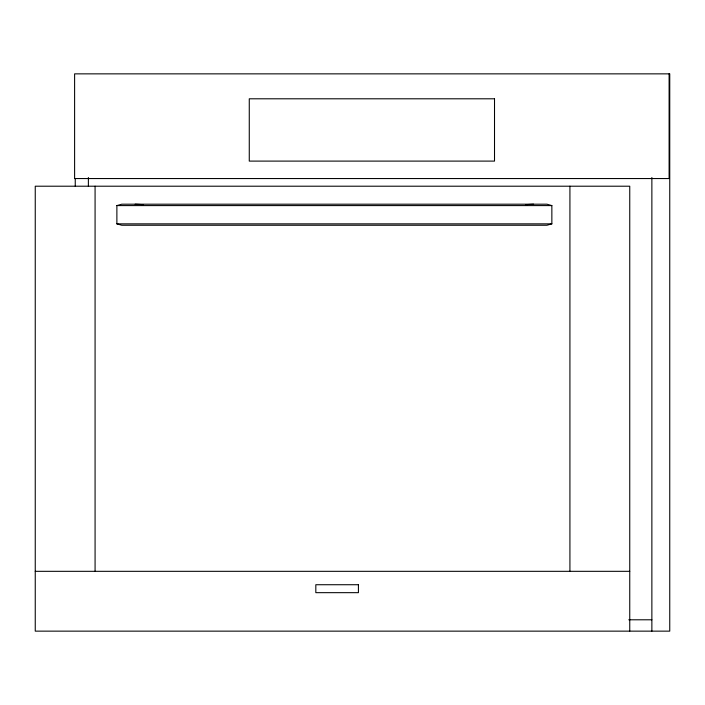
<?xml version="1.0" encoding="UTF-8"?>
<svg xmlns="http://www.w3.org/2000/svg" width="705" height="705" viewBox="0 0 705 705"><rect width="100%" height="100%" fill="white"/><g stroke="black" fill="none" stroke-linecap="round" stroke-linejoin="round"><path stroke-width="1.06" d="M116.88 205.587L121.798 204.194L546.939 204.194L551.856 205.587L551.856 223.855L546.939 225.248L121.798 225.248L116.88 223.855L116.88 205.587L551.856 205.587M525.542 204.644L533.588 204.194M116.88 223.855L551.856 223.855M35.25 571.323L629.75 571.323M628.763 619.792L651.869 619.792M135.149 204.194L143.194 204.644M669.107 73.858L669.107 178.55L74.607 178.55L74.607 73.858L669.75 73.858L669.75 631.142L35.25 631.142L35.25 186.208L629.75 186.208L629.75 631.142M651.869 177.484L651.869 631.142M569.922 186.208L569.922 571.323M95.078 186.208L95.078 571.323M88.381 177.484L88.381 186.296M75.25 178.488L75.25 186.19M494.513 98.797L249.27 98.797L249.27 161.101L494.513 161.101L494.513 98.797M358.422 584.727L315.822 584.727L315.822 592.667L358.422 592.667L358.422 584.727"/></g></svg>
